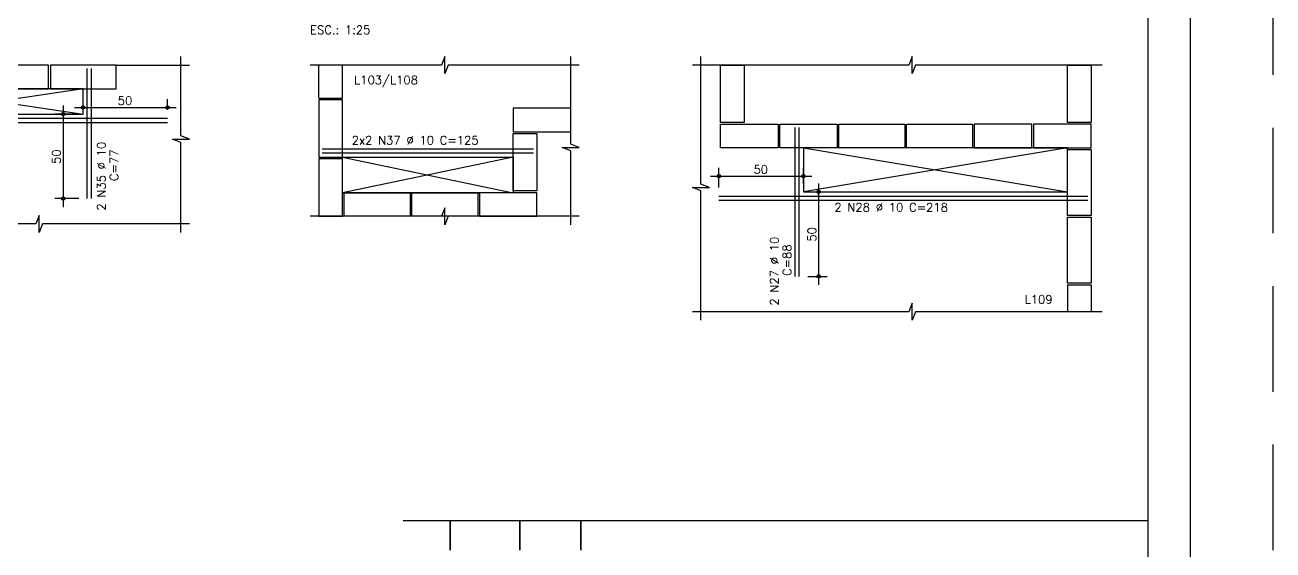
# Model space of a CAD drawing. Extents: x -1.9 to 86, y -1.6 to 60.9.
# Drawn here: x 56.54 to 86.05, y 17.2 to 29.63 of the extents above; entities that cross this region are included whole.
import ezdxf

# ---------------------------------------------------------------- set-up
doc = ezdxf.new("R2010")
doc.units = 0
doc.header["$MEASUREMENT"] = 0
doc.linetypes.add('HIDDEN', pattern=[0.375, 0.25, -0.125])
doc.layers.get('0').update_dxf_attribs({"linetype": 'CONTINUOUS'})
doc.layers.get('Defpoints').update_dxf_attribs({"linetype": 'CONTINUOUS'})
for name, color, linetype in [('ARQ_FOLHA', 7, 'CONTINUOUS'), ('PENA_01', 1, 'CONTINUOUS'), ('PENA_02', 2, 'CONTINUOUS'), ('PENA_03', 3, 'CONTINUOUS'), ('PENA_05', 5, 'CONTINUOUS'), ('PSG-NV2-FLH-SELO', 1, 'CONTINUOUS')]:
    doc.layers.add(name, color=color, linetype=linetype)
doc.styles.get("Standard").update_dxf_attribs({"font": 'ROMANS.SHX'})

# ---------------------------------------------------------------- blocks, each defined once
blk = doc.blocks.new('FOLHA A1 - 841 X 594')
at = {"layer": 'ARQ_FOLHA', "color": 1}
for points in [[(-841, 0), (0, 0), (0, 594), (-841, 594)], [(-816, 10), (-10, 10), (-10, 584), (-816, 584)]]:
    blk.add_lwpolyline(points, close=True, dxfattribs=at)
at = {"layer": 'Defpoints', "color": 8, "linetype": 'HIDDEN', "ltscale": 100}
blk.add_lwpolyline([(-860.5, 609.5), (-860.5, -15.5), (19.5, -15.5), (19.5, 609.5)], close=True, dxfattribs=at)
blk = doc.blocks.new('*U24')
blk.add_blockref('FOLHA A1 - 841 X 594', (0, 0))

msp = doc.modelspace()

# ---------------------------------------------------------------- linework, layer by layer
at = {"layer": 'PENA_01', "linetype": 'Continuous'}
for p, q in [((58.7, 28.679), (60.429, 28.679)), ((63.485, 27.899), (63.485, 28.679)), ((64.045, 27.899), (64.045, 28.679)), ((57.912, 27.719), (57.912, 27.875)), ((59.912, 27.619), (59.912, 27.875)), ((63.485, 27.899), (64.045, 27.899)), ((57.712, 27.519), (57.243, 27.519)), ((57.443, 27.719), (57.443, 25.319)), ((57.712, 27.675), (60.112, 27.675)), ((81.187, 26.719), (74.947, 25.679)), ((74.947, 26.719), (81.187, 25.679)), ((68.085, 26.499), (64.045, 25.659)), ((64.045, 26.499), (68.085, 25.659)), ((72.747, 26.049), (75.147, 26.049)), ((72.947, 25.779), (72.947, 26.249)), ((74.947, 25.879), (74.947, 26.249)), ((75.147, 25.679), (75.506, 25.679)), ((75.306, 25.879), (75.306, 23.479)), ((57.812, 25.519), (57.243, 25.519)), ((75.047, 23.679), (75.506, 23.679)), ((81.187, 23.479), (81.187, 22.842)), ((81.187, 23.479), (81.747, 23.479)), ((81.747, 23.479), (81.747, 22.842))]:
    msp.add_line(p, q, dxfattribs=at)
for points in [[(57.1, 28.679), (55.54, 28.679), (55.54, 28.119), (57.1, 28.119), (57.1, 28.679)], [(58.7, 28.679), (57.14, 28.679), (57.14, 28.119), (58.7, 28.119), (58.7, 28.679)], [(60.229, 24.719), (60.229, 26.846), (60.029, 26.926), (60.429, 26.926), (60.229, 27.006), (60.229, 28.879)], [(69.645, 28.679), (66.545, 28.679), (66.465, 28.479), (66.465, 28.879), (66.385, 28.679), (63.285, 28.679)], [(69.445, 24.899), (69.445, 26.646), (69.245, 26.726), (69.645, 26.726), (69.445, 26.806), (69.445, 28.879)], [(82.012, 28.679), (77.598, 28.679), (77.518, 28.479), (77.518, 28.879), (77.438, 28.679), (72.324, 28.679)], [(72.524, 22.642), (72.524, 25.703), (72.324, 25.783), (72.724, 25.783), (72.524, 25.863), (72.524, 28.879)], [(73.547, 28.679), (73.547, 27.319), (72.987, 27.319), (72.987, 28.679), (73.547, 28.679)], [(81.747, 28.679), (81.747, 27.319), (81.187, 27.319), (81.187, 28.679), (81.747, 28.679)], [(57.912, 28.119), (53.9, 27.519)], [(53.9, 28.119), (57.912, 27.519)], [(53.9, 28.119), (53.9, 27.519), (57.912, 27.519), (57.912, 28.119), (53.9, 28.119)], [(64.045, 26.499), (64.045, 27.859), (63.485, 27.859), (63.485, 26.499), (64.045, 26.499)], [(69.445, 27.659), (68.085, 27.659), (68.085, 27.099), (69.445, 27.099), (69.445, 27.659)], [(72.987, 27.279), (74.347, 27.279), (74.347, 26.719), (72.987, 26.719), (72.987, 27.279)], [(74.387, 27.279), (75.747, 27.279), (75.747, 26.719), (74.387, 26.719), (74.387, 27.279)], [(75.787, 27.279), (77.347, 27.279), (77.347, 26.719), (75.787, 26.719), (75.787, 27.279)], [(77.387, 27.279), (78.947, 27.279), (78.947, 26.719), (77.387, 26.719), (77.387, 27.279)], [(80.347, 27.279), (78.987, 27.279), (78.987, 26.719), (80.347, 26.719), (80.347, 27.279)], [(81.747, 27.279), (80.387, 27.279), (80.387, 26.719), (81.747, 26.719), (81.747, 27.279)], [(68.085, 25.699), (68.085, 27.059), (68.645, 27.059), (68.645, 25.699), (68.085, 25.699)], [(74.947, 26.719), (74.947, 25.679), (81.187, 25.679), (81.187, 26.719), (74.947, 26.719)], [(81.187, 25.119), (81.187, 26.679), (81.747, 26.679), (81.747, 25.119), (81.187, 25.119)], [(64.045, 25.099), (64.045, 26.459), (63.485, 26.459), (63.485, 25.099), (64.045, 25.099)], [(64.045, 25.659), (64.045, 26.499), (68.085, 26.499), (68.085, 25.659), (64.045, 25.659)], [(64.085, 25.659), (65.645, 25.659), (65.645, 25.099), (64.085, 25.099), (64.085, 25.659)], [(65.685, 25.659), (67.245, 25.659), (67.245, 25.099), (65.685, 25.099), (65.685, 25.659)], [(68.645, 25.659), (67.285, 25.659), (67.285, 25.099), (68.645, 25.099), (68.645, 25.659)], [(60.429, 24.919), (56.957, 24.919), (56.877, 24.719), (56.877, 25.119), (56.797, 24.919), (53.14, 24.919)], [(69.645, 25.099), (66.545, 25.099), (66.465, 24.899), (66.465, 25.299), (66.385, 25.099), (63.285, 25.099)], [(81.187, 23.519), (81.187, 25.079), (81.747, 25.079), (81.747, 23.519), (81.187, 23.519)], [(82.012, 22.842), (77.598, 22.842), (77.518, 22.642), (77.518, 23.042), (77.438, 22.842), (72.324, 22.842)]]:
    msp.add_lwpolyline(points, dxfattribs=at)
at = {"layer": 'PENA_02', "linetype": 'Continuous'}
for centre, radius in [((57.443, 27.519), 0.04), ((57.443, 27.519), 0.02), ((57.912, 27.675), 0.04), ((57.912, 27.675), 0.02), ((59.912, 27.675), 0.04), ((59.912, 27.675), 0.02), ((72.947, 26.049), 0.04), ((72.947, 26.049), 0.02), ((74.947, 26.049), 0.04), ((74.947, 26.049), 0.02), ((75.306, 25.679), 0.04), ((75.306, 25.679), 0.02), ((57.443, 25.519), 0.04), ((57.443, 25.519), 0.02), ((75.306, 23.679), 0.04), ((75.306, 23.679), 0.02)]:
    msp.add_circle(centre, radius, dxfattribs=at)
at = {"layer": 'PENA_03', "linetype": 'Continuous'}
for p, q in [((57.912, 27.519), (57.912, 27.519)), ((57.912, 27.519), (57.912, 27.519)), ((59.912, 27.419), (59.912, 27.419)), ((74.947, 25.679), (74.947, 25.679)), ((74.947, 25.679), (74.947, 25.679)), ((58.012, 25.519), (58.012, 25.519)), ((72.947, 25.579), (72.947, 25.579)), ((74.847, 23.679), (74.847, 23.679))]:
    msp.add_line(p, q, dxfattribs=at)
at = {"layer": 'PENA_05', "linetype": 'Continuous'}
for p, q in [((58.012, 25.519), (58.012, 28.599)), ((58.112, 25.519), (58.112, 28.599)), ((53.42, 27.419), (59.912, 27.419)), ((53.42, 27.319), (59.912, 27.319)), ((74.747, 23.679), (74.747, 27.199)), ((74.847, 23.679), (74.847, 27.199)), ((63.565, 26.699), (68.565, 26.699)), ((63.565, 26.599), (68.565, 26.599)), ((72.947, 25.579), (81.667, 25.579)), ((72.947, 25.479), (81.667, 25.479))]:
    msp.add_line(p, q, dxfattribs=at)
at = {"layer": 'PSG-NV2-FLH-SELO', "color": 251}
for p, q in [((65.485, 17.901), (68.237, 17.901)), ((66.592, 17.901), (66.592, 17.202)), ((66.592, 17.202), (66.592, 17.901)), ((66.592, 17.901), (66.592, 17.202)), ((66.592, 17.202), (66.592, 17.901)), ((66.592, 17.901), (66.592, 17.202)), ((68.237, 17.901), (68.237, 17.202)), ((68.237, 17.202), (68.237, 17.901)), ((68.237, 17.901), (68.237, 17.202)), ((68.237, 17.202), (68.237, 17.901)), ((68.237, 17.901), (68.237, 17.202)), ((68.237, 17.901), (83.1, 17.901)), ((69.681, 17.901), (69.681, 17.202)), ((69.681, 17.202), (69.681, 17.901)), ((69.681, 17.901), (69.681, 17.202)), ((69.681, 17.202), (69.681, 17.901)), ((69.681, 17.901), (69.681, 17.202))]:
    msp.add_line(p, q, dxfattribs=at)

# ---------------------------------------------------------------- block references
at = {"xscale": 0.09999999999999938, "yscale": 0.09999999999999938, "zscale": 0.09999999999999938}
msp.add_blockref('*U24', (84.1, -0.003), dxfattribs=at)

# ---------------------------------------------------------------- texts
at = {"layer": 'PENA_03', "linetype": 'Continuous'}
for s, p in [('ESC.: 1:25', (63.283, 29.411)), ('L103/L108', (64.323, 28.225)), ('50', (58.732, 27.735)), ('2x2 N37 %%c 10 C=125', (64.265, 26.799)), ('50', (73.767, 26.109)), ('2 N28 %%c 10 C=218', (75.679, 25.212)), ('L109', (80.176, 23.033))]:
    msp.add_text(s, height=0.2, dxfattribs=at).set_placement(p)
for s, p in [('50', (57.383, 26.339)), ('2 N35 %%c 10', (58.446, 25.233)), ('C=77', (58.746, 25.933)), ('50', (75.246, 24.499)), ('2 N27 %%c 10', (74.359, 22.987)), ('C=88', (74.659, 23.687))]:
    msp.add_text(s, height=0.2, rotation=90, dxfattribs=at).set_placement(p)

doc.saveas('drawing.dxf')
